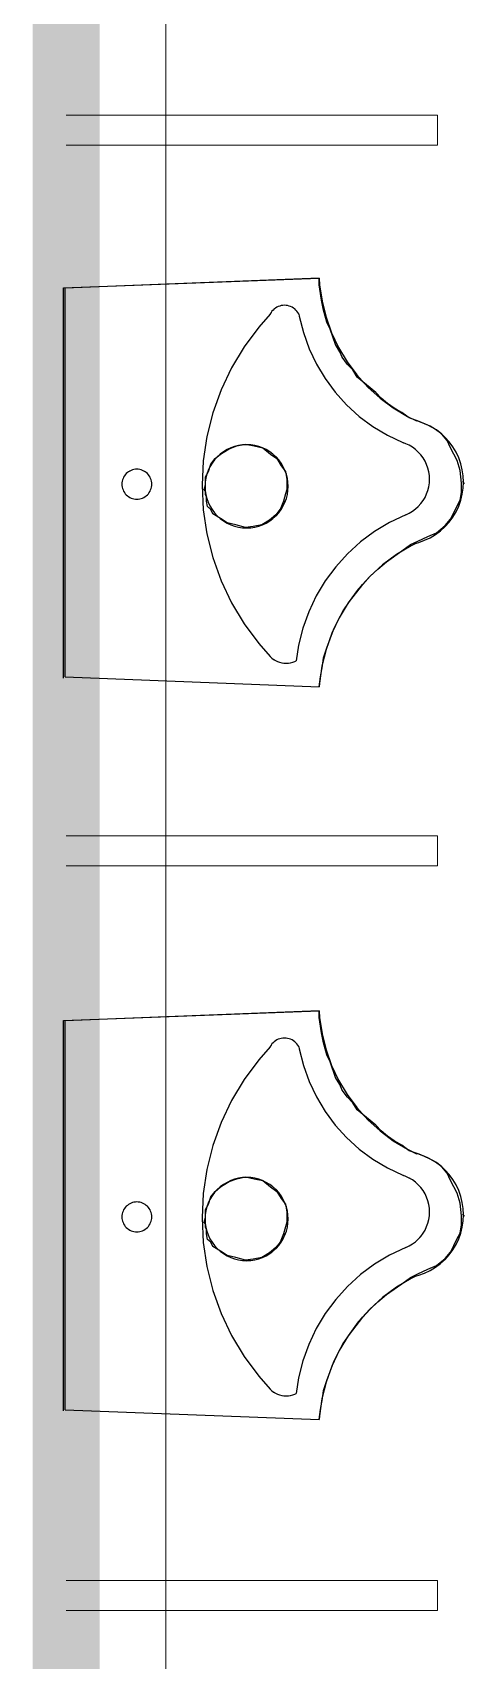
# Model space of a CAD drawing. Extents: x -307567 to 704339, y -10277 to 165507.
# Drawn here: x -29362 to -28928, y 138639 to 140272 of the extents above; entities that cross this region are included whole.
import ezdxf

# ---------------------------------------------------------------- set-up
doc = ezdxf.new("R2010")
doc.units = 0
doc.header["$MEASUREMENT"] = 0
doc.layers.add('中文', color=4, linetype='CONTINUOUS')
doc.layers.add('我的', color=255, linetype='CONTINUOUS', lineweight=0)

msp = doc.modelspace()

# ---------------------------------------------------------------- linework, layer by layer
at = {"layer": '中文', "color": 0}
for p, q in [((-29330.79099, 140016.02482), (-29074.22361, 140025.76603)), ((-29330.79099, 139624.49955), (-29330.79099, 140016.02482)), ((-29074.22361, 140025.76603), (-29329.21628, 140015.76847)), ((-29329.21628, 139625.77213), (-29329.21628, 140015.76847)), ((-29074.0405, 140019.07352), (-29074.22361, 140025.76603)), ((-29071.87986, 140003.63773), (-29074.0405, 140019.07352)), ((-29069.68259, 139993.64017), (-29071.87986, 140003.63773)), ((-29066.45994, 139981.83903), (-29069.68259, 139993.64017)), ((-29063.12742, 139974.59721), (-29066.45994, 139981.83903)), ((-29057.70749, 139959.15226), (-29063.12742, 139974.59721)), ((-29053.38621, 139951.88297), (-29057.70749, 139959.15226)), ((-29051.15232, 139946.42643), (-29053.38621, 139951.88297)), ((-29045.7324, 139939.18461), (-29051.15232, 139946.42643)), ((-29040.27585, 139933.73722), (-29045.7324, 139939.18461)), ((-29035.91794, 139926.45878), (-29040.27585, 139933.73722)), ((-29017.38767, 139911.02299), (-29035.91794, 139926.45878)), ((-29011.96775, 139905.56644), (-29017.38767, 139911.02299)), ((-29005.41257, 139900.1099), (-29011.96775, 139905.56644)), ((-28998.89402, 139895.57804), (-29005.41257, 139900.1099)), ((-28991.24021, 139891.04618), (-28998.89402, 139895.57804)), ((-28983.62302, 139885.59879), (-28991.24021, 139891.04618)), ((-28973.80857, 139881.96415), (-28983.62302, 139885.59879)), ((-28965.09275, 139878.34782), (-28973.80857, 139881.96415)), ((-28956.37693, 139873.81596), (-28965.09275, 139878.34782)), ((-28950.95701, 139869.27494), (-28956.37693, 139873.81596)), ((-28945.50046, 139862.92118), (-28950.95701, 139869.27494)), ((-29178.63035, 139844.76627), (-29173.21042, 139849.30729)), ((-29173.21042, 139849.30729), (-29164.45798, 139854.75468)), ((-29164.45798, 139854.75468), (-29156.84079, 139857.46464)), ((-29156.84079, 139857.46464), (-29148.12497, 139859.29569)), ((-29148.12497, 139859.29569), (-29139.37253, 139857.46464)), ((-29139.37253, 139857.46464), (-29130.69333, 139855.63358)), ((-29130.69333, 139855.63358), (-29123.07615, 139849.30729)), ((-29123.07615, 139849.30729), (-29116.52097, 139844.76627)), ((-28942.20456, 139855.63358), (-28945.50046, 139862.92118)), ((-28935.68601, 139842.93522), (-28942.20456, 139855.63358)), ((-29188.40818, 139826.59306), (-29185.18552, 139832.03129)), ((-29185.18552, 139832.03129), (-29182.98826, 139839.31889)), ((-29182.98826, 139839.31889), (-29178.63035, 139844.76627)), ((-29116.52097, 139844.76627), (-29112.19968, 139837.48783)), ((-29112.19968, 139837.48783), (-29107.84177, 139832.03129)), ((-29107.84177, 139832.03129), (-29106.74314, 139823.88309)), ((-28932.42673, 139832.95597), (-28935.68601, 139842.93522)), ((-28931.3281, 139820.26676), (-28932.42673, 139832.95597)), ((-29189.54343, 139813.89469), (-29188.40818, 139818.43571)), ((-29188.40818, 139818.43571), (-29188.40818, 139826.59306)), ((-29106.74314, 139823.88309), (-29106.74314, 139813.89469)), ((-28931.3281, 139811.14811), (-28931.3281, 139820.26676)), ((-28930.22947, 139821.76823), (-28928.21531, 139819.77238)), ((-29188.40818, 139812.06364), (-29189.54343, 139813.89469)), ((-29188.40818, 139808.4473), (-29188.40818, 139812.06364)), ((-29187.34617, 139806.61625), (-29188.40818, 139808.4473)), ((-29187.34617, 139802.07523), (-29187.34617, 139806.61625)), ((-29186.28415, 139796.62785), (-29187.34617, 139802.07523)), ((-29109.96579, 139802.07523), (-29113.26169, 139793.92704)), ((-29107.84177, 139809.35368), (-29109.96579, 139802.07523)), ((-29106.74314, 139813.89469), (-29107.84177, 139809.35368)), ((-28935.68601, 139797.54337), (-28932.42673, 139802.99992)), ((-28932.42673, 139802.99992), (-28931.3281, 139811.14811)), ((-29182.98826, 139793.92704), (-29186.28415, 139796.62785)), ((-29180.79099, 139789.38602), (-29182.98826, 139793.92704)), ((-29173.21042, 139784.85416), (-29180.79099, 139789.38602)), ((-29166.65525, 139780.31315), (-29173.21042, 139784.85416)), ((-29124.17478, 139783.02311), (-29131.79197, 139778.49125)), ((-29117.6196, 139788.4705), (-29124.17478, 139783.02311)), ((-29113.26169, 139793.92704), (-29117.6196, 139788.4705)), ((-28947.66111, 139777.57572), (-28942.20456, 139783.92948)), ((-28942.20456, 139783.92948), (-28938.98191, 139790.31071)), ((-28938.98191, 139790.31071), (-28935.68601, 139797.54337)), ((-29157.90281, 139778.49125), (-29166.65525, 139780.31315)), ((-29148.12497, 139775.74467), (-29157.90281, 139778.49125)), ((-29140.50779, 139776.65104), (-29148.12497, 139775.74467)), ((-29131.79197, 139778.49125), (-29140.50779, 139776.65104)), ((-28974.9072, 139762.13993), (-28965.09275, 139766.67179)), ((-28965.09275, 139766.67179), (-28956.37693, 139770.32475)), ((-28956.37693, 139770.32475), (-28947.66111, 139777.57572)), ((-29006.47458, 139741.2476), (-28991.24021, 139752.14237)), ((-28991.24021, 139752.14237), (-28982.52439, 139758.5236)), ((-28982.52439, 139758.5236), (-28974.9072, 139762.13993)), ((-29022.84421, 139726.72733), (-29015.22703, 139734.00578)), ((-29015.22703, 139734.00578), (-29006.47458, 139741.2476)), ((-29043.53513, 139701.31229), (-29030.4614, 139718.56998)), ((-29030.4614, 139718.56998), (-29022.84421, 139726.72733)), ((-29050.05369, 139692.22111), (-29043.53513, 139701.31229)), ((-29055.51023, 139682.24186), (-29050.05369, 139692.22111)), ((-29066.45994, 139655.02323), (-29059.90476, 139673.17814)), ((-29059.90476, 139673.17814), (-29055.51023, 139682.24186)), ((-29069.68259, 139645.04398), (-29066.45994, 139655.02323)), ((-29072.94187, 139625.94608), (-29070.78122, 139636.85001)), ((-29070.78122, 139636.85001), (-29069.68259, 139645.04398)), ((-29329.21628, 139625.77213), (-29074.22361, 139615.76542)), ((-29074.22361, 139615.76542), (-29072.94187, 139625.94608)), ((-29072.94187, 139625.94608), (-29072.94187, 139625.94608)), ((-29330.79099, 139281.03031), (-29074.22361, 139290.77152)), ((-29330.79099, 138889.49589), (-29330.79099, 139281.03031)), ((-29074.22361, 139290.77152), (-29329.21628, 139280.77396)), ((-29329.21628, 138890.76847), (-29329.21628, 139280.77396)), ((-29074.0405, 139284.06986), (-29074.22361, 139290.77152)), ((-29071.87986, 139268.63407), (-29074.0405, 139284.06986)), ((-29069.68259, 139258.64567), (-29071.87986, 139268.63407)), ((-29066.45994, 139246.84452), (-29069.68259, 139258.64567)), ((-29063.12742, 139239.59354), (-29066.45994, 139246.84452)), ((-29057.70749, 139224.1486), (-29063.12742, 139239.59354)), ((-29053.38621, 139216.87931), (-29057.70749, 139224.1486)), ((-29051.15232, 139211.42277), (-29053.38621, 139216.87931)), ((-29045.7324, 139204.18095), (-29051.15232, 139211.42277)), ((-29040.27585, 139198.74271), (-29045.7324, 139204.18095)), ((-29035.91794, 139191.45512), (-29040.27585, 139198.74271)), ((-29017.38767, 139176.01933), (-29035.91794, 139191.45512)), ((-29011.96775, 139170.56278), (-29017.38767, 139176.01933)), ((-29005.41257, 139165.11539), (-29011.96775, 139170.56278)), ((-28998.89402, 139160.57438), (-29005.41257, 139165.11539)), ((-28991.24021, 139156.04252), (-28998.89402, 139160.57438)), ((-28983.62302, 139150.59513), (-28991.24021, 139156.04252)), ((-28973.80857, 139146.96049), (-28983.62302, 139150.59513)), ((-28965.09275, 139143.34415), (-28973.80857, 139146.96049)), ((-28956.37693, 139138.81229), (-28965.09275, 139143.34415)), ((-28950.95701, 139134.28043), (-28956.37693, 139138.81229)), ((-28945.50046, 139127.91752), (-28950.95701, 139134.28043)), ((-29178.63035, 139109.77177), (-29173.21042, 139114.31278)), ((-29173.21042, 139114.31278), (-29164.45798, 139119.75101)), ((-29164.45798, 139119.75101), (-29156.84079, 139122.46098)), ((-29156.84079, 139122.46098), (-29148.12497, 139124.29203)), ((-29148.12497, 139124.29203), (-29139.37253, 139122.46098)), ((-29139.37253, 139122.46098), (-29130.69333, 139120.63908)), ((-29130.69333, 139120.63908), (-29123.07615, 139114.31278)), ((-29123.07615, 139114.31278), (-29116.52097, 139109.77177)), ((-28942.20456, 139120.63908), (-28945.50046, 139127.91752)), ((-28935.68601, 139107.93156), (-28942.20456, 139120.63908)), ((-29188.40818, 139091.58939), (-29185.18552, 139097.03678)), ((-29185.18552, 139097.03678), (-29182.98826, 139104.31522)), ((-29182.98826, 139104.31522), (-29178.63035, 139109.77177)), ((-29116.52097, 139109.77177), (-29112.19968, 139102.48417)), ((-29112.19968, 139102.48417), (-29107.84177, 139097.03678)), ((-29107.84177, 139097.03678), (-29106.74314, 139088.88859)), ((-28932.42673, 139097.96146), (-28935.68601, 139107.93156)), ((-28931.3281, 139085.27225), (-28932.42673, 139097.96146)), ((-29189.54343, 139078.89103), (-29188.40818, 139083.43204)), ((-29188.40818, 139083.43204), (-29188.40818, 139091.58939)), ((-29106.74314, 139088.88859), (-29106.74314, 139078.89103)), ((-28931.3281, 139076.1536), (-28931.3281, 139085.27225)), ((-28930.22947, 139086.77372), (-28928.21531, 139084.76871)), ((-29188.40818, 139077.06913), (-29189.54343, 139078.89103)), ((-29188.40818, 139073.4528), (-29188.40818, 139077.06913)), ((-29187.34617, 139071.61259), (-29188.40818, 139073.4528)), ((-29187.34617, 139067.07157), (-29187.34617, 139071.61259)), ((-29186.28415, 139061.63334), (-29187.34617, 139067.07157)), ((-29109.96579, 139067.07157), (-29113.26169, 139058.92338)), ((-29107.84177, 139074.35917), (-29109.96579, 139067.07157)), ((-29106.74314, 139078.89103), (-29107.84177, 139074.35917)), ((-28935.68601, 139062.53971), (-28932.42673, 139067.99625)), ((-28932.42673, 139067.99625), (-28931.3281, 139076.1536)), ((-29182.98826, 139058.92338), (-29186.28415, 139061.63334)), ((-29180.79099, 139054.38236), (-29182.98826, 139058.92338)), ((-29173.21042, 139049.85966), (-29180.79099, 139054.38236)), ((-29166.65525, 139045.31864), (-29173.21042, 139049.85966)), ((-29124.17478, 139048.0286), (-29131.79197, 139043.48759)), ((-29117.6196, 139053.47599), (-29124.17478, 139048.0286)), ((-29113.26169, 139058.92338), (-29117.6196, 139053.47599)), ((-28947.66111, 139042.57206), (-28942.20456, 139048.93497)), ((-28942.20456, 139048.93497), (-28938.98191, 139055.30704)), ((-28938.98191, 139055.30704), (-28935.68601, 139062.53971)), ((-29157.90281, 139043.48759), (-29166.65525, 139045.31864)), ((-29148.12497, 139040.75016), (-29157.90281, 139043.48759)), ((-29140.50779, 139041.65653), (-29148.12497, 139040.75016)), ((-29131.79197, 139043.48759), (-29140.50779, 139041.65653)), ((-28974.9072, 139027.13627), (-28965.09275, 139031.66813)), ((-28965.09275, 139031.66813), (-28956.37693, 139035.32108)), ((-28956.37693, 139035.32108), (-28947.66111, 139042.57206)), ((-29006.47458, 139006.24393), (-28991.24021, 139017.14787)), ((-28991.24021, 139017.14787), (-28982.52439, 139023.51994)), ((-28982.52439, 139023.51994), (-28974.9072, 139027.13627)), ((-29022.84421, 138991.72367), (-29015.22703, 138999.00211)), ((-29015.22703, 138999.00211), (-29006.47458, 139006.24393)), ((-29043.53513, 138966.30863), (-29030.4614, 138983.56632)), ((-29030.4614, 138983.56632), (-29022.84421, 138991.72367)), ((-29050.05369, 138957.2266), (-29043.53513, 138966.30863)), ((-29055.51023, 138947.24735), (-29050.05369, 138957.2266)), ((-29066.45994, 138920.02872), (-29059.90476, 138938.17448)), ((-29059.90476, 138938.17448), (-29055.51023, 138947.24735)), ((-29069.68259, 138910.04032), (-29066.45994, 138920.02872)), ((-29072.94187, 138890.95158), (-29070.78122, 138901.84635)), ((-29070.78122, 138901.84635), (-29069.68259, 138910.04032)), ((-29329.21628, 138890.76847), (-29074.22361, 138880.77091)), ((-29074.22361, 138880.77091), (-29072.94187, 138890.95158)), ((-29072.94187, 138890.95158), (-29072.94187, 138890.95158))]:
    msp.add_line(p, q, dxfattribs=at)
for points in [[(-29074.22361, 140025.76603), (-29073.71091, 140019.06437), (-29071.29392, 140002.72221), (-29067.2656, 139986.70048), (-29061.69919, 139971.14567), (-29054.63132, 139956.20426), (-29046.13523, 139942.0319), (-29036.32078, 139928.76591), (-29025.22458, 139916.52531), (-29012.95652, 139905.43827), (-28999.69968, 139895.5872), (-28985.52732, 139887.10026), (-28976.44529, 139882.58671)], [(-29094.58494, 139989.75834), (-29094.6948, 139990.01469), (-29095.53708, 139991.37882), (-29096.45261, 139992.65141), (-29097.55124, 139993.83244), (-29098.72312, 139994.9036), (-29100.00486, 139995.85575), (-29101.35984, 139996.67057), (-29102.82468, 139997.34806), (-29104.32615, 139997.88822), (-29105.82761, 139998.2819), (-29107.40232, 139998.51078), (-29109.01365, 139998.59318), (-29110.58835, 139998.51078), (-29112.19968, 139998.2819), (-29113.70115, 139997.88822), (-29115.20261, 139997.34806), (-29116.66746, 139996.67057), (-29118.02244, 139995.85575), (-29119.30417, 139994.9036), (-29120.47605, 139993.83244), (-29121.57468, 139992.65141), (-29122.49021, 139991.37882), (-29123.33249, 139990.01469), (-29123.44236, 139989.76749)], [(-29123.44236, 139989.75834), (-29134.90476, 139976.72123), (-29149.51658, 139957.00993), (-29162.15085, 139935.9528), (-29172.66111, 139913.76957), (-29180.90085, 139890.67081), (-29186.87009, 139866.85795), (-29190.49558, 139842.57816), (-29191.66746, 139818.0695), (-29190.49558, 139793.55167), (-29186.87009, 139769.28104), (-29180.90085, 139745.46818), (-29172.66111, 139722.36027), (-29162.15085, 139700.17704), (-29149.51658, 139679.11991), (-29134.90476, 139659.40861), (-29123.44236, 139646.3715)], [(-29094.58494, 139989.75834), (-29094.1821, 139987.72587), (-29090.04392, 139971.16398), (-29084.29441, 139955.08732), (-29076.97019, 139939.65153), (-29068.21775, 139925.01225), (-29058.03708, 139911.29765), (-29046.57468, 139898.64506), (-29033.90378, 139887.1735), (-29020.20749, 139877.00199), (-29005.55906, 139868.23124), (-28990.10496, 139860.92533), (-28989.55564, 139860.68729)], [(-28976.44529, 139760.11662), (-28974.17478, 139760.75748), (-28968.3154, 139762.84489), (-28962.71238, 139765.49992), (-28957.3657, 139768.69511), (-28952.38523, 139772.40299), (-28947.77097, 139776.5778), (-28943.59617, 139781.17374), (-28939.89744, 139786.17252), (-28936.7114, 139791.49174), (-28934.03806, 139797.11308), (-28931.95066, 139802.96329), (-28930.44919, 139808.99662), (-28929.53367, 139815.14896), (-28929.2407, 139821.34708), (-28929.53367, 139827.55436), (-28930.44919, 139833.69755), (-28931.95066, 139839.73087), (-28934.03806, 139845.58109), (-28936.7114, 139851.20243), (-28939.89744, 139856.5308), (-28943.59617, 139861.52042), (-28947.77097, 139866.12553), (-28952.38523, 139870.29118), (-28957.3657, 139873.99906), (-28962.71238, 139877.19425), (-28968.3154, 139879.84928), (-28974.17478, 139881.94584), (-28976.44529, 139882.58671)], [(-29105.27829, 139816.98917), (-29105.49802, 139821.08158), (-29106.08396, 139825.12821), (-29107.07273, 139829.1016), (-29108.46433, 139832.96513), (-29110.22214, 139836.66386), (-29112.30954, 139840.17948), (-29114.76316, 139843.47538), (-29117.50974, 139846.50578), (-29120.54929, 139849.25236), (-29123.84519, 139851.69682), (-29127.36081, 139853.80253), (-29131.05954, 139855.55119), (-29134.90476, 139856.93363), (-29138.89646, 139857.9224), (-29142.92478, 139858.52665), (-29147.02634, 139858.72807), (-29151.1279, 139858.52665), (-29155.15622, 139857.9224), (-29159.14792, 139856.93363), (-29162.99314, 139855.55119), (-29166.69187, 139853.80253), (-29170.20749, 139851.69682), (-29173.50339, 139849.25236), (-29176.54294, 139846.50578), (-29179.28953, 139843.47538), (-29181.74314, 139840.17948), (-29183.83054, 139836.66386), (-29185.58835, 139832.96513), (-29186.97996, 139829.1016), (-29187.96872, 139825.12821), (-29188.59128, 139821.08158), (-29188.77439, 139816.98917), (-29188.59128, 139812.89677), (-29187.96872, 139808.85014), (-29186.97996, 139804.86759), (-29185.58835, 139801.01322), (-29183.83054, 139797.30534), (-29181.74314, 139793.79887), (-29179.28953, 139790.50297), (-29176.54294, 139787.47257), (-29173.50339, 139784.72599), (-29170.20749, 139782.28153), (-29166.69187, 139780.17582), (-29162.99314, 139778.42716), (-29159.14792, 139777.04472), (-29155.15622, 139776.04679), (-29151.1279, 139775.4517), (-29147.02634, 139775.25028), (-29142.92478, 139775.4517), (-29138.89646, 139776.04679), (-29134.90476, 139777.04472), (-29131.05954, 139778.42716), (-29127.36081, 139780.17582), (-29123.84519, 139782.28153), (-29120.54929, 139784.72599), (-29117.50974, 139787.47257), (-29114.76316, 139790.50297), (-29112.30954, 139793.79887), (-29110.22214, 139797.30534), (-29108.46433, 139801.01322), (-29107.07273, 139804.86759), (-29106.08396, 139808.85014), (-29105.49802, 139812.89677), (-29105.27829, 139816.98917)], [(-28986.95554, 139788.55289), (-28983.69626, 139790.10014), (-28980.43699, 139792.05021), (-28977.39744, 139794.30241), (-28974.57761, 139796.84757), (-28972.05076, 139799.64909), (-28969.78025, 139802.68864), (-28967.83933, 139805.93876), (-28966.228, 139809.37199), (-28964.94626, 139812.93339), (-28964.03074, 139816.60465), (-28963.48142, 139820.35831), (-28963.29831, 139824.13944), (-28963.48142, 139827.92057), (-28964.03074, 139831.66508), (-28964.94626, 139835.33634), (-28966.228, 139838.9069), (-28967.83933, 139842.33097), (-28969.78025, 139845.58109), (-28972.05076, 139848.62064), (-28974.57761, 139851.42216), (-28977.39744, 139853.97648), (-28980.43699, 139856.21952), (-28983.69626, 139858.17875), (-28987.13865, 139859.79008), (-28989.55564, 139860.7056)], [(-29242.27781, 139819.14982), (-29242.35105, 139820.62382), (-29242.53415, 139822.07951), (-29242.90037, 139823.50773), (-29243.41306, 139824.89017), (-29244.03562, 139826.22684), (-29244.80466, 139827.49027), (-29245.68357, 139828.6713), (-29246.63572, 139829.76078), (-29247.73435, 139830.74955), (-29248.94285, 139831.6193), (-29250.18796, 139832.37919), (-29251.54294, 139833.0109), (-29252.89792, 139833.50529), (-29254.32615, 139833.86234), (-29255.79099, 139834.08207), (-29257.25583, 139834.15531), (-29258.72068, 139834.08207), (-29260.18552, 139833.86234), (-29261.61374, 139833.50529), (-29263.00535, 139833.0109), (-29264.32371, 139832.37919), (-29265.60544, 139831.6193), (-29266.77732, 139830.74955), (-29267.87595, 139829.76078), (-29268.86472, 139828.6713), (-29269.74363, 139827.49027), (-29270.51267, 139826.22684), (-29271.13523, 139824.89017), (-29271.6113, 139823.50773), (-29271.97751, 139822.07951), (-29272.19724, 139820.62382), (-29272.27048, 139819.14982), (-29272.19724, 139817.68497), (-29271.97751, 139816.22013), (-29271.6113, 139814.80106), (-29271.13523, 139813.40946), (-29270.51267, 139812.08195), (-29269.74363, 139810.81852), (-29268.86472, 139809.63749), (-29267.87595, 139808.53886), (-29266.77732, 139807.55924), (-29265.60544, 139806.68034), (-29264.32371, 139805.9296), (-29263.00535, 139805.28873), (-29261.61374, 139804.8035), (-29260.18552, 139804.43729), (-29258.72068, 139804.22672), (-29257.25583, 139804.15348), (-29255.79099, 139804.22672), (-29254.32615, 139804.43729), (-29252.89792, 139804.8035), (-29251.54294, 139805.28873), (-29250.18796, 139805.9296), (-29248.94285, 139806.68034), (-29247.73435, 139807.55924), (-29246.63572, 139808.53886), (-29245.68357, 139809.63749), (-29244.80466, 139810.81852), (-29244.03562, 139812.08195), (-29243.41306, 139813.40946), (-29242.90037, 139814.80106), (-29242.53415, 139816.22013), (-29242.35105, 139817.68497), (-29242.27781, 139819.14982)], [(-28986.95554, 139788.54374), (-29003.43503, 139780.78922), (-29018.52292, 139771.73466), (-29032.65867, 139761.25187), (-29045.69578, 139749.43241), (-29057.52439, 139736.3953), (-29067.99802, 139722.25956), (-29077.04343, 139707.17167), (-29084.58738, 139691.2598), (-29090.48337, 139674.68876), (-29094.76804, 139657.62333), (-29097.18503, 139641.98612)], [(-28976.44529, 139760.11662), (-28981.71872, 139757.3975), (-28996.55027, 139748.51688), (-29010.42966, 139738.22636), (-29023.21042, 139726.63578), (-29034.81931, 139713.83671), (-29045.07322, 139699.97562), (-29053.97214, 139685.16239), (-29061.3696, 139669.55265), (-29067.15574, 139653.28373), (-29071.36716, 139636.53873), (-29073.89402, 139619.45499), (-29074.22361, 139615.76542)], [(-29123.44236, 139646.38065), (-29121.68454, 139644.76017), (-29119.85349, 139643.43266), (-29117.94919, 139642.2974), (-29115.93503, 139641.3361), (-29113.84763, 139640.59452), (-29111.68699, 139640.05436), (-29109.48972, 139639.72477), (-29107.29246, 139639.61491), (-29105.05857, 139639.72477), (-29102.8613, 139640.05436), (-29100.70066, 139640.59452), (-29098.61326, 139641.3361), (-29097.18503, 139641.98612)], [(-29074.22361, 139290.77152), (-29073.71091, 139284.06986), (-29071.29392, 139267.71854), (-29067.2656, 139251.69682), (-29061.69919, 139236.14201), (-29054.63132, 139221.20975), (-29046.13523, 139207.03739), (-29036.32078, 139193.7714), (-29025.22458, 139181.5308), (-29012.95652, 139170.43461), (-28999.69968, 139160.59269), (-28985.52732, 139152.0966), (-28976.44529, 139147.58305)], [(-29094.58494, 139254.76383), (-29094.6948, 139255.01102), (-29095.53708, 139256.37516), (-29096.45261, 139257.6569), (-29097.55124, 139258.82877), (-29098.72312, 139259.89994), (-29100.00486, 139260.85209), (-29101.35984, 139261.66691), (-29102.82468, 139262.3444), (-29104.32615, 139262.88456), (-29105.82761, 139263.27824), (-29107.40232, 139263.51627), (-29109.01365, 139263.58952), (-29110.58835, 139263.51627), (-29112.19968, 139263.27824), (-29113.70115, 139262.88456), (-29115.20261, 139262.3444), (-29116.66746, 139261.66691), (-29118.02244, 139260.85209), (-29119.30417, 139259.89994), (-29120.47605, 139258.82877), (-29121.57468, 139257.6569), (-29122.49021, 139256.37516), (-29123.33249, 139255.01102), (-29123.44236, 139254.77299)], [(-29123.44236, 139254.76383), (-29134.90476, 139241.72672), (-29149.51658, 139222.01542), (-29162.15085, 139200.95829), (-29172.66111, 139178.76591), (-29180.90085, 139155.66715), (-29186.87009, 139131.85429), (-29190.49558, 139107.58366), (-29191.66746, 139083.06583), (-29190.49558, 139058.54801), (-29186.87009, 139034.27738), (-29180.90085, 139010.46452), (-29172.66111, 138987.36576), (-29162.15085, 138965.17338), (-29149.51658, 138944.1254), (-29134.90476, 138924.4141), (-29123.44236, 138911.36784)], [(-29094.58494, 139254.76383), (-29094.1821, 139252.72221), (-29090.04392, 139236.16032), (-29084.29441, 139220.09281), (-29076.97019, 139204.65702), (-29068.21775, 139190.00858), (-29058.03708, 139176.29398), (-29046.57468, 139163.6414), (-29033.90378, 139152.17899), (-29020.20749, 139142.00748), (-29005.55906, 139133.22758), (-28990.10496, 139125.92167), (-28989.55564, 139125.69279)], [(-28976.44529, 139025.11295), (-28974.17478, 139025.75382), (-28968.3154, 139027.85038), (-28962.71238, 139030.50541), (-28957.3657, 139033.7006), (-28952.38523, 139037.39933), (-28947.77097, 139041.57413), (-28943.59617, 139046.17924), (-28939.89744, 139051.16886), (-28936.7114, 139056.49723), (-28934.03806, 139062.10941), (-28931.95066, 139067.96879), (-28930.44919, 139073.99296), (-28929.53367, 139080.1453), (-28929.2407, 139086.34342), (-28929.53367, 139092.5507), (-28930.44919, 139098.70304), (-28931.95066, 139104.72721), (-28934.03806, 139110.58659), (-28936.7114, 139116.19877), (-28939.89744, 139121.52714), (-28943.59617, 139126.51676), (-28947.77097, 139131.12186), (-28952.38523, 139135.29667), (-28957.3657, 139138.9954), (-28962.71238, 139142.19059), (-28968.3154, 139144.84562), (-28974.17478, 139146.94218), (-28976.44529, 139147.58305)], [(-29105.27829, 139081.98551), (-29105.49802, 139086.07792), (-29106.08396, 139090.12455), (-29107.07273, 139094.10709), (-29108.46433, 139097.96146), (-29110.22214, 139101.66935), (-29112.30954, 139105.17582), (-29114.76316, 139108.47172), (-29117.50974, 139111.50211), (-29120.54929, 139114.25785), (-29123.84519, 139116.70231), (-29127.36081, 139118.79887), (-29131.05954, 139120.54752), (-29134.90476, 139121.92997), (-29138.89646, 139122.92789), (-29142.92478, 139123.52299), (-29147.02634, 139123.73356), (-29151.1279, 139123.52299), (-29155.15622, 139122.92789), (-29159.14792, 139121.92997), (-29162.99314, 139120.54752), (-29166.69187, 139118.79887), (-29170.20749, 139116.70231), (-29173.50339, 139114.25785), (-29176.54294, 139111.50211), (-29179.28953, 139108.47172), (-29181.74314, 139105.17582), (-29183.83054, 139101.66935), (-29185.58835, 139097.96146), (-29186.97996, 139094.10709), (-29187.96872, 139090.12455), (-29188.59128, 139086.07792), (-29188.77439, 139081.98551), (-29188.59128, 139077.8931), (-29187.96872, 139073.84647), (-29186.97996, 139069.87308), (-29185.58835, 139066.00956), (-29183.83054, 139062.31083), (-29181.74314, 139058.80436), (-29179.28953, 139055.50846), (-29176.54294, 139052.46891), (-29173.50339, 139049.72233), (-29170.20749, 139047.27787), (-29166.69187, 139045.17216), (-29162.99314, 139043.4235), (-29159.14792, 139042.04105), (-29155.15622, 139041.05228), (-29151.1279, 139040.44804), (-29147.02634, 139040.24662), (-29142.92478, 139040.44804), (-29138.89646, 139041.05228), (-29134.90476, 139042.04105), (-29131.05954, 139043.4235), (-29127.36081, 139045.17216), (-29123.84519, 139047.27787), (-29120.54929, 139049.72233), (-29117.50974, 139052.46891), (-29114.76316, 139055.50846), (-29112.30954, 139058.80436), (-29110.22214, 139062.31083), (-29108.46433, 139066.00956), (-29107.07273, 139069.87308), (-29106.08396, 139073.84647), (-29105.49802, 139077.8931), (-29105.27829, 139081.98551)], [(-28986.95554, 139053.54923), (-28983.69626, 139055.09647), (-28980.43699, 139057.04655), (-28977.39744, 139059.29874), (-28974.57761, 139061.84391), (-28972.05076, 139064.65458), (-28969.78025, 139067.69413), (-28967.83933, 139070.94425), (-28966.228, 139074.36832), (-28964.94626, 139077.92973), (-28964.03074, 139081.61015), (-28963.48142, 139085.35465), (-28963.29831, 139089.13578), (-28963.48142, 139092.91691), (-28964.03074, 139096.67057), (-28964.94626, 139100.34183), (-28966.228, 139103.90324), (-28967.83933, 139107.33646), (-28969.78025, 139110.58659), (-28972.05076, 139113.61698), (-28974.57761, 139116.42765), (-28977.39744, 139118.97282), (-28980.43699, 139121.22501), (-28983.69626, 139123.17509), (-28987.13865, 139124.79557), (-28989.55564, 139125.7111)], [(-29242.27781, 139084.15531), (-29242.35105, 139085.62016), (-29242.53415, 139087.085), (-29242.90037, 139088.50407), (-29243.41306, 139089.89567), (-29244.03562, 139091.22318), (-29244.80466, 139092.48661), (-29245.68357, 139093.66764), (-29246.63572, 139094.76627), (-29247.73435, 139095.74589), (-29248.94285, 139096.62479), (-29250.18796, 139097.37553), (-29251.54294, 139098.0164), (-29252.89792, 139098.50163), (-29254.32615, 139098.86784), (-29255.79099, 139099.07841), (-29257.25583, 139099.15165), (-29258.72068, 139099.07841), (-29260.18552, 139098.86784), (-29261.61374, 139098.50163), (-29263.00535, 139098.0164), (-29264.32371, 139097.37553), (-29265.60544, 139096.62479), (-29266.77732, 139095.74589), (-29267.87595, 139094.76627), (-29268.86472, 139093.66764), (-29269.74363, 139092.48661), (-29270.51267, 139091.22318), (-29271.13523, 139089.89567), (-29271.6113, 139088.50407), (-29271.97751, 139087.085), (-29272.19724, 139085.62016), (-29272.27048, 139084.15531), (-29272.19724, 139082.68131), (-29271.97751, 139081.22562), (-29271.6113, 139079.7974), (-29271.13523, 139078.4058), (-29270.51267, 139077.07829), (-29269.74363, 139075.81486), (-29268.86472, 139074.63383), (-29267.87595, 139073.54435), (-29266.77732, 139072.55558), (-29265.60544, 139071.68583), (-29264.32371, 139070.92594), (-29263.00535, 139070.29423), (-29261.61374, 139069.79984), (-29260.18552, 139069.44279), (-29258.72068, 139069.22306), (-29257.25583, 139069.14982), (-29255.79099, 139069.22306), (-29254.32615, 139069.44279), (-29252.89792, 139069.79984), (-29251.54294, 139070.29423), (-29250.18796, 139070.92594), (-29248.94285, 139071.68583), (-29247.73435, 139072.55558), (-29246.63572, 139073.54435), (-29245.68357, 139074.63383), (-29244.80466, 139075.81486), (-29244.03562, 139077.07829), (-29243.41306, 139078.4058), (-29242.90037, 139079.7974), (-29242.53415, 139081.22562), (-29242.35105, 139082.68131), (-29242.27781, 139084.15531)], [(-28986.95554, 139053.54008), (-29003.43503, 139045.78556), (-29018.52292, 139036.74015), (-29032.65867, 139026.25736), (-29045.69578, 139014.4379), (-29057.52439, 139001.39164), (-29067.99802, 138987.26505), (-29077.04343, 138972.16801), (-29084.58738, 138956.2653), (-29090.48337, 138939.69425), (-29094.76804, 138922.61967), (-29097.18503, 138906.99162)], [(-28976.44529, 139025.11295), (-28981.71872, 139022.39384), (-28996.55027, 139013.52238), (-29010.42966, 139003.23185), (-29023.21042, 138991.64127), (-29034.81931, 138978.8422), (-29045.07322, 138964.97196), (-29053.97214, 138950.15873), (-29061.3696, 138934.54899), (-29067.15574, 138918.28922), (-29071.36716, 138901.53507), (-29073.89402, 138884.46049), (-29074.22361, 138880.77091)], [(-29123.44236, 138911.37699), (-29121.68454, 138909.76566), (-29119.85349, 138908.43815), (-29117.94919, 138907.29374), (-29115.93503, 138906.34159), (-29113.84763, 138905.59086), (-29111.68699, 138905.0507), (-29109.48972, 138904.72111), (-29107.29246, 138904.61124), (-29105.05857, 138904.72111), (-29102.8613, 138905.0507), (-29100.70066, 138905.59086), (-29098.61326, 138906.34159), (-29097.18503, 138906.99162)]]:
    msp.add_lwpolyline(points, dxfattribs=at)
at = {"layer": '我的', "color": 0}
for p, q in [((-29228.30812, 147990.48999), (-29228.30812, 134180.00302)), ((-29228.30812, 144542.05448), (-29228.30812, 133718.69856)), ((-29328.28321, 140189.38459), (-28955.29923, 140189.38459)), ((-28955.29923, 140189.38459), (-28955.29923, 140159.38291)), ((-29328.28321, 140159.38291), (-28955.29923, 140159.38291)), ((-29330.77343, 140016.03035), (-29074.20733, 140025.77152)), ((-29330.77343, 139624.50704), (-29330.77343, 140016.03035)), ((-29074.20733, 140025.77152), (-29329.19873, 140015.77401)), ((-29329.19873, 139625.77962), (-29329.19873, 140015.77401)), ((-29074.02422, 140019.07905), (-29074.20733, 140025.77152)), ((-29071.86359, 140003.64333), (-29074.02422, 140019.07905)), ((-29069.66634, 139993.64582), (-29071.86359, 140003.64333)), ((-29066.4437, 139981.84473), (-29069.66634, 139993.64582)), ((-29063.11119, 139974.60295), (-29066.4437, 139981.84473)), ((-29057.6913, 139959.15808), (-29063.11119, 139974.60295)), ((-29053.37003, 139951.88883), (-29057.6913, 139959.15808)), ((-29051.13616, 139946.43231), (-29053.37003, 139951.88883)), ((-29045.71626, 139939.19053), (-29051.13616, 139946.43231)), ((-29040.25974, 139933.74317), (-29045.71626, 139939.19053)), ((-29035.90186, 139926.46476), (-29040.25974, 139933.74317)), ((-29017.37168, 139911.02905), (-29035.90186, 139926.46476)), ((-29011.95178, 139905.57253), (-29017.37168, 139911.02905)), ((-29005.39664, 139900.11602), (-29011.95178, 139905.57253)), ((-28998.87812, 139895.58418), (-29005.39664, 139900.11602)), ((-28991.22435, 139891.05234), (-28998.87812, 139895.58418)), ((-28983.6072, 139885.60498), (-28991.22435, 139891.05234)), ((-28973.79279, 139881.97036), (-28983.6072, 139885.60498)), ((-28965.07702, 139878.35404), (-28973.79279, 139881.97036)), ((-28956.36124, 139873.8222), (-28965.07702, 139878.35404)), ((-28950.94134, 139869.28121), (-28956.36124, 139873.8222)), ((-28945.48483, 139862.92748), (-28950.94134, 139869.28121)), ((-29178.61355, 139844.77267), (-29173.19365, 139849.31366)), ((-29173.19365, 139849.31366), (-29164.44125, 139854.76102)), ((-29164.44125, 139854.76102), (-29156.8241, 139857.47097)), ((-29156.8241, 139857.47097), (-29148.10833, 139859.30201)), ((-29148.10833, 139859.30201), (-29139.35593, 139857.47097)), ((-29139.35593, 139857.47097), (-29130.67677, 139855.63992)), ((-29130.67677, 139855.63992), (-29123.05962, 139849.31366)), ((-29123.05962, 139849.31366), (-29116.50448, 139844.77267)), ((-28942.18895, 139855.63992), (-28945.48483, 139862.92748)), ((-28935.67042, 139842.94162), (-28942.18895, 139855.63992)), ((-29188.39133, 139826.59954), (-29185.16869, 139832.03774)), ((-29185.16869, 139832.03774), (-29182.97143, 139839.32531)), ((-29182.97143, 139839.32531), (-29178.61355, 139844.77267)), ((-29116.50448, 139844.77267), (-29112.18321, 139837.49426)), ((-29112.18321, 139837.49426), (-29107.82532, 139832.03774)), ((-29107.82532, 139832.03774), (-29106.7267, 139823.88959)), ((-28932.41116, 139832.96242), (-28935.67042, 139842.94162)), ((-28931.31254, 139820.27328), (-28932.41116, 139832.96242)), ((-29189.52658, 139813.90124), (-29188.39133, 139818.44223)), ((-29188.39133, 139818.44223), (-29188.39133, 139826.59954)), ((-29106.7267, 139823.88959), (-29106.7267, 139813.90124)), ((-28931.31254, 139811.15467), (-28931.31254, 139820.27328)), ((-28930.21391, 139821.77473), (-28928.19976, 139819.77889)), ((-29188.39133, 139812.07019), (-29189.52658, 139813.90124)), ((-29188.39133, 139808.45388), (-29188.39133, 139812.07019)), ((-29187.32932, 139806.62283), (-29188.39133, 139808.45388)), ((-29187.32932, 139802.08184), (-29187.32932, 139806.62283)), ((-29186.26732, 139796.63448), (-29187.32932, 139802.08184)), ((-29109.94934, 139802.08184), (-29113.24522, 139793.93369)), ((-29107.82532, 139809.36025), (-29109.94934, 139802.08184)), ((-29106.7267, 139813.90124), (-29107.82532, 139809.36025)), ((-28935.67042, 139797.55), (-28932.41116, 139803.00652)), ((-28932.41116, 139803.00652), (-28931.31254, 139811.15467)), ((-29182.97143, 139793.93369), (-29186.26732, 139796.63448)), ((-29180.77418, 139789.39269), (-29182.97143, 139793.93369)), ((-29173.19365, 139784.86086), (-29180.77418, 139789.39269)), ((-29166.63851, 139780.31986), (-29173.19365, 139784.86086)), ((-29124.15825, 139783.02981), (-29131.7754, 139778.49797)), ((-29117.60311, 139788.47717), (-29124.15825, 139783.02981)), ((-29113.24522, 139793.93369), (-29117.60311, 139788.47717)), ((-28947.64546, 139777.58245), (-28942.18895, 139783.93618)), ((-28942.18895, 139783.93618), (-28938.96631, 139790.31737)), ((-28938.96631, 139790.31737), (-28935.67042, 139797.55)), ((-29157.88611, 139778.49797), (-29166.63851, 139780.31986)), ((-29148.10833, 139775.7514), (-29157.88611, 139778.49797)), ((-29140.49118, 139776.65777), (-29148.10833, 139775.7514)), ((-29131.7754, 139778.49797), (-29140.49118, 139776.65777)), ((-28974.89142, 139762.14674), (-28965.07702, 139766.67857)), ((-28965.07702, 139766.67857), (-28956.36124, 139770.33151)), ((-28956.36124, 139770.33151), (-28947.64546, 139777.58245)), ((-29006.45864, 139741.25451), (-28991.22435, 139752.14923)), ((-28991.22435, 139752.14923), (-28982.50857, 139758.53042)), ((-28982.50857, 139758.53042), (-28974.89142, 139762.14674)), ((-29022.82819, 139726.73432), (-29015.21104, 139734.01272)), ((-29015.21104, 139734.01272), (-29006.45864, 139741.25451)), ((-29043.51901, 139701.3194), (-29030.44534, 139718.57701)), ((-29030.44534, 139718.57701), (-29022.82819, 139726.73432)), ((-29050.03753, 139692.22826), (-29043.51901, 139701.3194)), ((-29055.49404, 139682.24906), (-29050.03753, 139692.22826)), ((-29066.4437, 139655.03057), (-29059.88855, 139673.18539)), ((-29059.88855, 139673.18539), (-29055.49404, 139682.24906)), ((-29069.66634, 139645.05137), (-29066.4437, 139655.03057)), ((-29072.9256, 139625.95357), (-29070.76496, 139636.85745)), ((-29070.76496, 139636.85745), (-29069.66634, 139645.05137)), ((-29329.19873, 139625.77962), (-29074.20733, 139615.77296)), ((-29074.20733, 139615.77296), (-29072.9256, 139625.95357)), ((-29072.9256, 139625.95357), (-29072.9256, 139625.95357)), ((-29328.28321, 139466.38711), (-28955.29923, 139466.38711)), ((-28955.29923, 139466.38711), (-28955.29923, 139436.38543)), ((-29328.28321, 139436.38543), (-28955.29923, 139436.38543)), ((-29330.77343, 139281.03952), (-29074.20733, 139290.78069)), ((-29330.77343, 138889.50706), (-29330.77343, 139281.03952)), ((-29074.20733, 139290.78069), (-29329.19873, 139280.78318)), ((-29329.19873, 138890.77963), (-29329.19873, 139280.78318)), ((-29074.02422, 139284.07906), (-29074.20733, 139290.78069)), ((-29071.86359, 139268.64334), (-29074.02422, 139284.07906)), ((-29069.66634, 139258.65499), (-29071.86359, 139268.64334)), ((-29066.4437, 139246.8539), (-29069.66634, 139258.65499)), ((-29063.11119, 139239.60296), (-29066.4437, 139246.8539)), ((-29057.6913, 139224.15809), (-29063.11119, 139239.60296)), ((-29053.37003, 139216.88884), (-29057.6913, 139224.15809)), ((-29051.13616, 139211.43233), (-29053.37003, 139216.88884)), ((-29045.71626, 139204.19054), (-29051.13616, 139211.43233)), ((-29040.25974, 139198.75234), (-29045.71626, 139204.19054)), ((-29035.90186, 139191.46478), (-29040.25974, 139198.75234)), ((-29017.37168, 139176.02906), (-29035.90186, 139191.46478)), ((-29011.95178, 139170.57255), (-29017.37168, 139176.02906)), ((-29005.39664, 139165.12519), (-29011.95178, 139170.57255)), ((-28998.87812, 139160.58419), (-29005.39664, 139165.12519)), ((-28991.22435, 139156.05235), (-28998.87812, 139160.58419)), ((-28983.6072, 139150.60499), (-28991.22435, 139156.05235)), ((-28973.79279, 139146.97037), (-28983.6072, 139150.60499)), ((-28965.07702, 139143.35405), (-28973.79279, 139146.97037)), ((-28956.36124, 139138.82222), (-28965.07702, 139143.35405)), ((-28950.94134, 139134.29038), (-28956.36124, 139138.82222)), ((-28945.48483, 139127.9275), (-28950.94134, 139134.29038)), ((-29178.61355, 139109.78183), (-29173.19365, 139114.32283)), ((-29173.19365, 139114.32283), (-29164.44125, 139119.76103)), ((-29164.44125, 139119.76103), (-29156.8241, 139122.47098)), ((-29156.8241, 139122.47098), (-29148.10833, 139124.30203)), ((-29148.10833, 139124.30203), (-29139.35593, 139122.47098)), ((-29139.35593, 139122.47098), (-29130.67677, 139120.64909)), ((-29130.67677, 139120.64909), (-29123.05962, 139114.32283)), ((-29123.05962, 139114.32283), (-29116.50448, 139109.78183)), ((-28942.18895, 139120.64909), (-28945.48483, 139127.9275)), ((-28935.67042, 139107.94163), (-28942.18895, 139120.64909)), ((-29188.39133, 139091.59955), (-29185.16869, 139097.04691)), ((-29185.16869, 139097.04691), (-29182.97143, 139104.32532)), ((-29182.97143, 139104.32532), (-29178.61355, 139109.78183)), ((-29116.50448, 139109.78183), (-29112.18321, 139102.49427)), ((-29112.18321, 139102.49427), (-29107.82532, 139097.04691)), ((-29107.82532, 139097.04691), (-29106.7267, 139088.89876)), ((-28932.41116, 139097.97159), (-28935.67042, 139107.94163)), ((-28931.31254, 139085.28245), (-28932.41116, 139097.97159)), ((-29189.52658, 139078.90125), (-29188.39133, 139083.44224)), ((-29188.39133, 139083.44224), (-29188.39133, 139091.59955)), ((-29106.7267, 139088.89876), (-29106.7267, 139078.90125)), ((-28931.31254, 139076.16384), (-28931.31254, 139085.28245)), ((-28930.21391, 139086.7839), (-28928.19976, 139084.77891)), ((-29188.39133, 139077.07936), (-29189.52658, 139078.90125)), ((-29188.39133, 139073.46305), (-29188.39133, 139077.07936)), ((-29187.32932, 139071.62285), (-29188.39133, 139073.46305)), ((-29187.32932, 139067.08185), (-29187.32932, 139071.62285)), ((-29186.26732, 139061.64365), (-29187.32932, 139067.08185)), ((-29109.94934, 139067.08185), (-29113.24522, 139058.9337)), ((-29107.82532, 139074.36941), (-29109.94934, 139067.08185)), ((-29106.7267, 139078.90125), (-29107.82532, 139074.36941)), ((-28935.67042, 139062.55001), (-28932.41116, 139068.00653)), ((-28932.41116, 139068.00653), (-28931.31254, 139076.16384)), ((-29182.97143, 139058.9337), (-29186.26732, 139061.64365)), ((-29180.77418, 139054.39271), (-29182.97143, 139058.9337)), ((-29173.19365, 139049.87002), (-29180.77418, 139054.39271)), ((-29166.63851, 139045.32903), (-29173.19365, 139049.87002)), ((-29124.15825, 139048.03898), (-29131.7754, 139043.49799)), ((-29117.60311, 139053.48634), (-29124.15825, 139048.03898)), ((-29113.24522, 139058.9337), (-29117.60311, 139053.48634)), ((-28947.64546, 139042.58246), (-28942.18895, 139048.94535)), ((-28942.18895, 139048.94535), (-28938.96631, 139055.31738)), ((-28938.96631, 139055.31738), (-28935.67042, 139062.55001)), ((-29157.88611, 139043.49799), (-29166.63851, 139045.32903)), ((-29148.10833, 139040.76057), (-29157.88611, 139043.49799)), ((-29140.49118, 139041.66694), (-29148.10833, 139040.76057)), ((-29131.7754, 139043.49799), (-29140.49118, 139041.66694)), ((-28974.89142, 139027.14675), (-28965.07702, 139031.67859)), ((-28965.07702, 139031.67859), (-28956.36124, 139035.33152)), ((-28956.36124, 139035.33152), (-28947.64546, 139042.58246)), ((-29006.45864, 139006.25452), (-28991.22435, 139017.1584)), ((-28991.22435, 139017.1584), (-28982.50857, 139023.53043)), ((-28982.50857, 139023.53043), (-28974.89142, 139027.14675)), ((-29022.82819, 138991.73433), (-29015.21104, 138999.01273)), ((-29015.21104, 138999.01273), (-29006.45864, 139006.25452)), ((-29043.51901, 138966.31942), (-29030.44534, 138983.57702)), ((-29030.44534, 138983.57702), (-29022.82819, 138991.73433)), ((-29050.03753, 138957.23743), (-29043.51901, 138966.31942)), ((-29055.49404, 138947.25823), (-29050.03753, 138957.23743)), ((-29066.4437, 138920.03974), (-29059.88855, 138938.1854)), ((-29059.88855, 138938.1854), (-29055.49404, 138947.25823)), ((-29069.66634, 138910.05139), (-29066.4437, 138920.03974)), ((-29072.9256, 138890.96274), (-29070.76496, 138901.85746)), ((-29070.76496, 138901.85746), (-29069.66634, 138910.05139)), ((-29329.19873, 138890.77963), (-29074.20733, 138880.78212)), ((-29074.20733, 138880.78212), (-29072.9256, 138890.96274)), ((-29072.9256, 138890.96274), (-29072.9256, 138890.96274)), ((-29328.28321, 138719.39377), (-28955.29923, 138719.39377)), ((-28955.29923, 138719.39377), (-28955.29923, 138689.39209)), ((-29328.28321, 138689.39209), (-28955.29923, 138689.39209))]:
    msp.add_line(p, q, dxfattribs=at)
at = {"layer": '我的', "color": 0, "const_width": 67.49966}
msp.add_lwpolyline([(-29328.28321, 138179.97691), (-29328.28321, 141679.96552)], dxfattribs=at)
at = {"layer": '我的', "color": 0}
for points in [[(-29074.20733, 140025.77152), (-29073.69464, 140019.06989), (-29071.27766, 140002.72781), (-29067.24936, 139986.70616), (-29061.68298, 139971.15143), (-29054.61514, 139956.2101), (-29046.11909, 139942.0378), (-29036.30469, 139928.77188), (-29025.20855, 139916.53134), (-29012.94055, 139905.44436), (-28999.68378, 139895.59333), (-28985.51148, 139887.10644), (-28976.4295, 139882.59291)], [(-29094.56856, 139989.76401), (-29094.67842, 139990.02035), (-29095.5207, 139991.38448), (-29096.43622, 139992.65706), (-29097.53485, 139993.83808), (-29098.70672, 139994.90924), (-29099.98845, 139995.86139), (-29101.34342, 139996.6762), (-29102.80826, 139997.35369), (-29104.30972, 139997.89385), (-29105.81117, 139998.28752), (-29107.38587, 139998.5164), (-29108.99719, 139998.5988), (-29110.57189, 139998.5164), (-29112.18321, 139998.28752), (-29113.68467, 139997.89385), (-29115.18613, 139997.35369), (-29116.65096, 139996.6762), (-29118.00594, 139995.86139), (-29119.28767, 139994.90924), (-29120.45954, 139993.83808), (-29121.55817, 139992.65706), (-29122.47369, 139991.38448), (-29123.31597, 139990.02035), (-29123.42583, 139989.77316)], [(-29123.42583, 139989.76401), (-29134.88818, 139976.72696), (-29149.49992, 139957.01576), (-29162.13414, 139935.95873), (-29172.64434, 139913.77562), (-29180.88404, 139890.67698), (-29186.85325, 139866.86423), (-29190.47872, 139842.58457), (-29191.65059, 139818.07602), (-29190.47872, 139793.55832), (-29186.85325, 139769.28781), (-29180.88404, 139745.47507), (-29172.64434, 139722.36727), (-29162.13414, 139700.18416), (-29149.49992, 139679.12713), (-29134.88818, 139659.41593), (-29123.42583, 139646.37888)], [(-29094.56856, 139989.76401), (-29094.16573, 139987.73155), (-29090.02756, 139971.16974), (-29084.27808, 139955.09316), (-29076.9539, 139939.65745), (-29068.2015, 139925.01824), (-29058.02089, 139911.30371), (-29046.55854, 139898.65118), (-29033.88771, 139887.17968), (-29020.19149, 139877.00822), (-29005.54312, 139868.23751), (-28990.0891, 139860.93164), (-28989.53978, 139860.69361)], [(-28976.4295, 139760.12343), (-28974.159, 139760.7643), (-28968.29966, 139762.85169), (-28962.69666, 139765.50671), (-28957.35, 139768.70188), (-28952.36956, 139772.40975), (-28947.75532, 139776.58453), (-28943.58054, 139781.18045), (-28939.88183, 139786.17921), (-28936.69581, 139791.4984), (-28934.02248, 139797.11971), (-28931.93509, 139802.9699), (-28930.43363, 139809.00319), (-28929.51811, 139815.1555), (-28929.22514, 139821.35359), (-28929.51811, 139827.56084), (-28930.43363, 139833.704), (-28931.93509, 139839.73729), (-28934.02248, 139845.58748), (-28936.69581, 139851.20879), (-28939.88183, 139856.53713), (-28943.58054, 139861.52673), (-28947.75532, 139866.13181), (-28952.36956, 139870.29744), (-28957.35, 139874.00531), (-28962.69666, 139877.20048), (-28968.29966, 139879.8555), (-28974.159, 139881.95205), (-28976.4295, 139882.59291)], [(-29105.26186, 139816.99571), (-29105.48159, 139821.08809), (-29106.06752, 139825.1347), (-29107.05629, 139829.10807), (-29108.44788, 139832.97158), (-29110.20568, 139836.67029), (-29112.29308, 139840.1859), (-29114.74668, 139843.48178), (-29117.49325, 139846.51216), (-29120.53278, 139849.25873), (-29123.82866, 139851.70317), (-29127.34427, 139853.80888), (-29131.04298, 139855.55752), (-29134.88818, 139856.93996), (-29138.87986, 139857.92873), (-29142.90816, 139858.53297), (-29147.0097, 139858.73439), (-29151.11124, 139858.53297), (-29155.13954, 139857.92873), (-29159.13122, 139856.93996), (-29162.97642, 139855.55752), (-29166.67513, 139853.80888), (-29170.19074, 139851.70317), (-29173.48662, 139849.25873), (-29176.52615, 139846.51216), (-29179.27272, 139843.48178), (-29181.72632, 139840.1859), (-29183.81371, 139836.67029), (-29185.57152, 139832.97158), (-29186.96311, 139829.10807), (-29187.95188, 139825.1347), (-29188.57443, 139821.08809), (-29188.75754, 139816.99571), (-29188.57443, 139812.90332), (-29187.95188, 139808.85671), (-29186.96311, 139804.87418), (-29185.57152, 139801.01983), (-29183.81371, 139797.31197), (-29181.72632, 139793.80551), (-29179.27272, 139790.50963), (-29176.52615, 139787.47925), (-29173.48662, 139784.73268), (-29170.19074, 139782.28824), (-29166.67513, 139780.18253), (-29162.97642, 139778.43389), (-29159.13122, 139777.05145), (-29155.13954, 139776.05353), (-29151.11124, 139775.45844), (-29147.0097, 139775.25702), (-29142.90816, 139775.45844), (-29138.87986, 139776.05353), (-29134.88818, 139777.05145), (-29131.04298, 139778.43389), (-29127.34427, 139780.18253), (-29123.82866, 139782.28824), (-29120.53278, 139784.73268), (-29117.49325, 139787.47925), (-29114.74668, 139790.50963), (-29112.29308, 139793.80551), (-29110.20568, 139797.31197), (-29108.44788, 139801.01983), (-29107.05629, 139804.87418), (-29106.06752, 139808.85671), (-29105.48159, 139812.90332), (-29105.26186, 139816.99571)], [(-28986.9397, 139788.55957), (-28983.68044, 139790.1068), (-28980.42118, 139792.05687), (-28977.38164, 139794.30905), (-28974.56183, 139796.8542), (-28972.03499, 139799.6557), (-28969.76449, 139802.69524), (-28967.82358, 139805.94535), (-28966.21226, 139809.37856), (-28964.93053, 139812.93994), (-28964.01501, 139816.61119), (-28963.4657, 139820.36483), (-28963.28259, 139824.14594), (-28963.4657, 139827.92705), (-28964.01501, 139831.67154), (-28964.93053, 139835.34278), (-28966.21226, 139838.91332), (-28967.82358, 139842.33738), (-28969.76449, 139845.58748), (-28972.03499, 139848.62702), (-28974.56183, 139851.42852), (-28977.38164, 139853.98283), (-28980.42118, 139856.22586), (-28983.68044, 139858.18507), (-28987.1228, 139859.79639), (-28989.53978, 139860.71192)], [(-29242.26069, 139819.15634), (-29242.33393, 139820.63033), (-29242.51703, 139822.08601), (-29242.88324, 139823.51423), (-29243.39594, 139824.89667), (-29244.01849, 139826.23333), (-29244.78753, 139827.49675), (-29245.66643, 139828.67778), (-29246.61858, 139829.76725), (-29247.7172, 139830.75601), (-29248.92569, 139831.62576), (-29250.1708, 139832.38564), (-29251.52578, 139833.01735), (-29252.88075, 139833.51174), (-29254.30897, 139833.86879), (-29255.7738, 139834.08852), (-29257.23864, 139834.16176), (-29258.70348, 139834.08852), (-29260.16831, 139833.86879), (-29261.59653, 139833.51174), (-29262.98812, 139833.01735), (-29264.30648, 139832.38564), (-29265.58821, 139831.62576), (-29266.76008, 139830.75601), (-29267.8587, 139829.76725), (-29268.84747, 139828.67778), (-29269.72637, 139827.49675), (-29270.49541, 139826.23333), (-29271.11797, 139824.89667), (-29271.59404, 139823.51423), (-29271.96025, 139822.08601), (-29272.17997, 139820.63033), (-29272.25321, 139819.15634), (-29272.17997, 139817.6915), (-29271.96025, 139816.22667), (-29271.59404, 139814.80761), (-29271.11797, 139813.41601), (-29270.49541, 139812.0885), (-29269.72637, 139810.82508), (-29268.84747, 139809.64406), (-29267.8587, 139808.54543), (-29266.76008, 139807.56582), (-29265.58821, 139806.68692), (-29264.30648, 139805.93619), (-29262.98812, 139805.29532), (-29261.59653, 139804.8101), (-29260.16831, 139804.44389), (-29258.70348, 139804.23332), (-29257.23864, 139804.16008), (-29255.7738, 139804.23332), (-29254.30897, 139804.44389), (-29252.88075, 139804.8101), (-29251.52578, 139805.29532), (-29250.1708, 139805.93619), (-29248.92569, 139806.68692), (-29247.7172, 139807.56582), (-29246.61858, 139808.54543), (-29245.66643, 139809.64406), (-29244.78753, 139810.82508), (-29244.01849, 139812.0885), (-29243.39594, 139813.41601), (-29242.88324, 139814.80761), (-29242.51703, 139816.22667), (-29242.33393, 139817.6915), (-29242.26069, 139819.15634)], [(-28986.9397, 139788.55041), (-29003.41911, 139780.79594), (-29018.50692, 139771.74142), (-29032.6426, 139761.25868), (-29045.67964, 139749.43928), (-29057.50819, 139736.40224), (-29067.98177, 139722.26656), (-29077.02714, 139707.17875), (-29084.57105, 139691.26696), (-29090.46701, 139674.696), (-29094.75166, 139657.63066), (-29097.16864, 139641.99353)], [(-28976.4295, 139760.12343), (-28981.70291, 139757.40433), (-28996.53438, 139748.52376), (-29010.4137, 139738.23328), (-29023.1944, 139726.64276), (-29034.80323, 139713.84376), (-29045.05708, 139699.98274), (-29053.95597, 139685.16958), (-29061.35339, 139669.55992), (-29067.13949, 139653.29108), (-29071.3509, 139636.54617), (-29073.87774, 139619.46251), (-29074.20733, 139615.77296)], [(-29123.42583, 139646.38804), (-29121.66803, 139644.76756), (-29119.83698, 139643.44005), (-29117.9327, 139642.30481), (-29115.91855, 139641.34351), (-29113.83115, 139640.60193), (-29111.67052, 139640.06178), (-29109.47327, 139639.73219), (-29107.27601, 139639.62232), (-29105.04214, 139639.73219), (-29102.84488, 139640.06178), (-29100.68425, 139640.60193), (-29098.59686, 139641.34351), (-29097.16864, 139641.99353)], [(-29074.20733, 139290.78069), (-29073.69464, 139284.07906), (-29071.27766, 139267.72782), (-29067.24936, 139251.70617), (-29061.68298, 139236.15144), (-29054.61514, 139221.21927), (-29046.11909, 139207.04697), (-29036.30469, 139193.78105), (-29025.20855, 139181.54051), (-29012.94055, 139170.44437), (-28999.68378, 139160.6025), (-28985.51148, 139152.10645), (-28976.4295, 139147.59292)], [(-29094.56856, 139254.77317), (-29094.67842, 139255.02037), (-29095.5207, 139256.38449), (-29096.43622, 139257.66623), (-29097.53485, 139258.8381), (-29098.70672, 139259.90926), (-29099.98845, 139260.8614), (-29101.34342, 139261.67622), (-29102.80826, 139262.3537), (-29104.30972, 139262.89386), (-29105.81117, 139263.28754), (-29107.38587, 139263.52557), (-29108.99719, 139263.59881), (-29110.57189, 139263.52557), (-29112.18321, 139263.28754), (-29113.68467, 139262.89386), (-29115.18613, 139262.3537), (-29116.65096, 139261.67622), (-29118.00594, 139260.8614), (-29119.28767, 139259.90926), (-29120.45954, 139258.8381), (-29121.55817, 139257.66623), (-29122.47369, 139256.38449), (-29123.31597, 139255.02037), (-29123.42583, 139254.78233)], [(-29123.42583, 139254.77317), (-29134.88818, 139241.73613), (-29149.49992, 139222.02493), (-29162.13414, 139200.9679), (-29172.64434, 139178.77563), (-29180.88404, 139155.67699), (-29186.85325, 139131.86424), (-29190.47872, 139107.59373), (-29191.65059, 139083.07604), (-29190.47872, 139058.55834), (-29186.85325, 139034.28783), (-29180.88404, 139010.47508), (-29172.64434, 138987.37644), (-29162.13414, 138965.18417), (-29149.49992, 138944.1363), (-29134.88818, 138924.4251), (-29123.42583, 138911.3789)], [(-29094.56856, 139254.77317), (-29094.16573, 139252.73156), (-29090.02756, 139236.16975), (-29084.27808, 139220.10233), (-29076.9539, 139204.66661), (-29068.2015, 139190.01825), (-29058.02089, 139176.30372), (-29046.55854, 139163.65119), (-29033.88771, 139152.18885), (-29020.19149, 139142.01739), (-29005.54312, 139133.23753), (-28990.0891, 139125.93166), (-28989.53978, 139125.70278)], [(-28976.4295, 139025.12344), (-28974.159, 139025.76431), (-28968.29966, 139027.86086), (-28962.69666, 139030.51587), (-28957.35, 139033.71105), (-28952.36956, 139037.40976), (-28947.75532, 139041.58454), (-28943.58054, 139046.18962), (-28939.88183, 139051.17922), (-28936.69581, 139056.50756), (-28934.02248, 139062.11972), (-28931.93509, 139067.97906), (-28930.43363, 139074.0032), (-28929.51811, 139080.15552), (-28929.22514, 139086.35361), (-28929.51811, 139092.56085), (-28930.43363, 139098.71316), (-28931.93509, 139104.7373), (-28934.02248, 139110.59665), (-28936.69581, 139116.2088), (-28939.88183, 139121.53715), (-28943.58054, 139126.52675), (-28947.75532, 139131.13183), (-28952.36956, 139135.30661), (-28957.35, 139139.00532), (-28962.69666, 139142.2005), (-28968.29966, 139144.85551), (-28974.159, 139146.95206), (-28976.4295, 139147.59292)], [(-29105.26186, 139081.99572), (-29105.48159, 139086.08811), (-29106.06752, 139090.13472), (-29107.05629, 139094.11724), (-29108.44788, 139097.97159), (-29110.20568, 139101.67946), (-29112.29308, 139105.18591), (-29114.74668, 139108.48179), (-29117.49325, 139111.51217), (-29120.53278, 139114.2679), (-29123.82866, 139116.71234), (-29127.34427, 139118.80889), (-29131.04298, 139120.55754), (-29134.88818, 139121.93998), (-29138.87986, 139122.9379), (-29142.90816, 139123.53299), (-29147.0097, 139123.74356), (-29151.11124, 139123.53299), (-29155.13954, 139122.9379), (-29159.13122, 139121.93998), (-29162.97642, 139120.55754), (-29166.67513, 139118.80889), (-29170.19074, 139116.71234), (-29173.48662, 139114.2679), (-29176.52615, 139111.51217), (-29179.27272, 139108.48179), (-29181.72632, 139105.18591), (-29183.81371, 139101.67946), (-29185.57152, 139097.97159), (-29186.96311, 139094.11724), (-29187.95188, 139090.13472), (-29188.57443, 139086.08811), (-29188.75754, 139081.99572), (-29188.57443, 139077.90333), (-29187.95188, 139073.85672), (-29186.96311, 139069.88335), (-29185.57152, 139066.01985), (-29183.81371, 139062.32113), (-29181.72632, 139058.81468), (-29179.27272, 139055.5188), (-29176.52615, 139052.47926), (-29173.48662, 139049.7327), (-29170.19074, 139047.28825), (-29166.67513, 139045.18255), (-29162.97642, 139043.4339), (-29159.13122, 139042.05146), (-29155.13954, 139041.0627), (-29151.11124, 139040.45845), (-29147.0097, 139040.25704), (-29142.90816, 139040.45845), (-29138.87986, 139041.0627), (-29134.88818, 139042.05146), (-29131.04298, 139043.4339), (-29127.34427, 139045.18255), (-29123.82866, 139047.28825), (-29120.53278, 139049.7327), (-29117.49325, 139052.47926), (-29114.74668, 139055.5188), (-29112.29308, 139058.81468), (-29110.20568, 139062.32113), (-29108.44788, 139066.01985), (-29107.05629, 139069.88335), (-29106.06752, 139073.85672), (-29105.48159, 139077.90333), (-29105.26186, 139081.99572)], [(-28986.9397, 139053.55958), (-28983.68044, 139055.10681), (-28980.42118, 139057.05688), (-28977.38164, 139059.30906), (-28974.56183, 139061.85422), (-28972.03499, 139064.66487), (-28969.76449, 139067.70441), (-28967.82358, 139070.95451), (-28966.21226, 139074.37857), (-28964.93053, 139077.93995), (-28964.01501, 139081.62035), (-28963.4657, 139085.36484), (-28963.28259, 139089.14595), (-28963.4657, 139092.92706), (-28964.01501, 139096.6807), (-28964.93053, 139100.35195), (-28966.21226, 139103.91333), (-28967.82358, 139107.34654), (-28969.76449, 139110.59665), (-28972.03499, 139113.62703), (-28974.56183, 139116.43768), (-28977.38164, 139118.98284), (-28980.42118, 139121.23502), (-28983.68044, 139123.18509), (-28987.1228, 139124.80556), (-28989.53978, 139125.72109)], [(-29242.26069, 139084.16551), (-29242.33393, 139085.63034), (-29242.51703, 139087.09518), (-29242.88324, 139088.51424), (-29243.39594, 139089.90583), (-29244.01849, 139091.23334), (-29244.78753, 139092.49676), (-29245.66643, 139093.67779), (-29246.61858, 139094.77642), (-29247.7172, 139095.75603), (-29248.92569, 139096.63493), (-29250.1708, 139097.38566), (-29251.52578, 139098.02652), (-29252.88075, 139098.51175), (-29254.30897, 139098.87796), (-29255.7738, 139099.08853), (-29257.23864, 139099.16177), (-29258.70348, 139099.08853), (-29260.16831, 139098.87796), (-29261.59653, 139098.51175), (-29262.98812, 139098.02652), (-29264.30648, 139097.38566), (-29265.58821, 139096.63493), (-29266.76008, 139095.75603), (-29267.8587, 139094.77642), (-29268.84747, 139093.67779), (-29269.72637, 139092.49676), (-29270.49541, 139091.23334), (-29271.11797, 139089.90583), (-29271.59404, 139088.51424), (-29271.96025, 139087.09518), (-29272.17997, 139085.63034), (-29272.25321, 139084.16551), (-29272.17997, 139082.69152), (-29271.96025, 139081.23583), (-29271.59404, 139079.80762), (-29271.11797, 139078.41602), (-29270.49541, 139077.08852), (-29269.72637, 139075.82509), (-29268.84747, 139074.64407), (-29267.8587, 139073.5546), (-29266.76008, 139072.56583), (-29265.58821, 139071.69609), (-29264.30648, 139070.9362), (-29262.98812, 139070.30449), (-29261.59653, 139069.81011), (-29260.16831, 139069.45306), (-29258.70348, 139069.23333), (-29257.23864, 139069.16009), (-29255.7738, 139069.23333), (-29254.30897, 139069.45306), (-29252.88075, 139069.81011), (-29251.52578, 139070.30449), (-29250.1708, 139070.9362), (-29248.92569, 139071.69609), (-29247.7172, 139072.56583), (-29246.61858, 139073.5546), (-29245.66643, 139074.64407), (-29244.78753, 139075.82509), (-29244.01849, 139077.08852), (-29243.39594, 139078.41602), (-29242.88324, 139079.80762), (-29242.51703, 139081.23583), (-29242.33393, 139082.69152), (-29242.26069, 139084.16551)], [(-28986.9397, 139053.55043), (-29003.41911, 139045.79595), (-29018.50692, 139036.75058), (-29032.6426, 139026.26785), (-29045.67964, 139014.44845), (-29057.50819, 139001.40225), (-29067.98177, 138987.27573), (-29077.02714, 138972.17876), (-29084.57105, 138956.27613), (-29090.46701, 138939.70517), (-29094.75166, 138922.63067), (-29097.16864, 138907.0027)], [(-28976.4295, 139025.12344), (-28981.70291, 139022.40434), (-28996.53438, 139013.53293), (-29010.4137, 139003.24245), (-29023.1944, 138991.65193), (-29034.80323, 138978.85292), (-29045.05708, 138964.98275), (-29053.95597, 138950.1696), (-29061.35339, 138934.55993), (-29067.13949, 138918.30025), (-29071.3509, 138901.54618), (-29073.87774, 138884.47168), (-29074.20733, 138880.78212)], [(-29123.42583, 138911.38805), (-29121.66803, 138909.77673), (-29119.83698, 138908.44922), (-29117.9327, 138907.30482), (-29115.91855, 138906.35268), (-29113.83115, 138905.60195), (-29111.67052, 138905.06179), (-29109.47327, 138904.7322), (-29107.27601, 138904.62234), (-29105.04214, 138904.7322), (-29102.84488, 138905.06179), (-29100.68425, 138905.60195), (-29098.59686, 138906.35268), (-29097.16864, 138907.0027)]]:
    msp.add_lwpolyline(points, dxfattribs=at)

doc.saveas('drawing.dxf')
